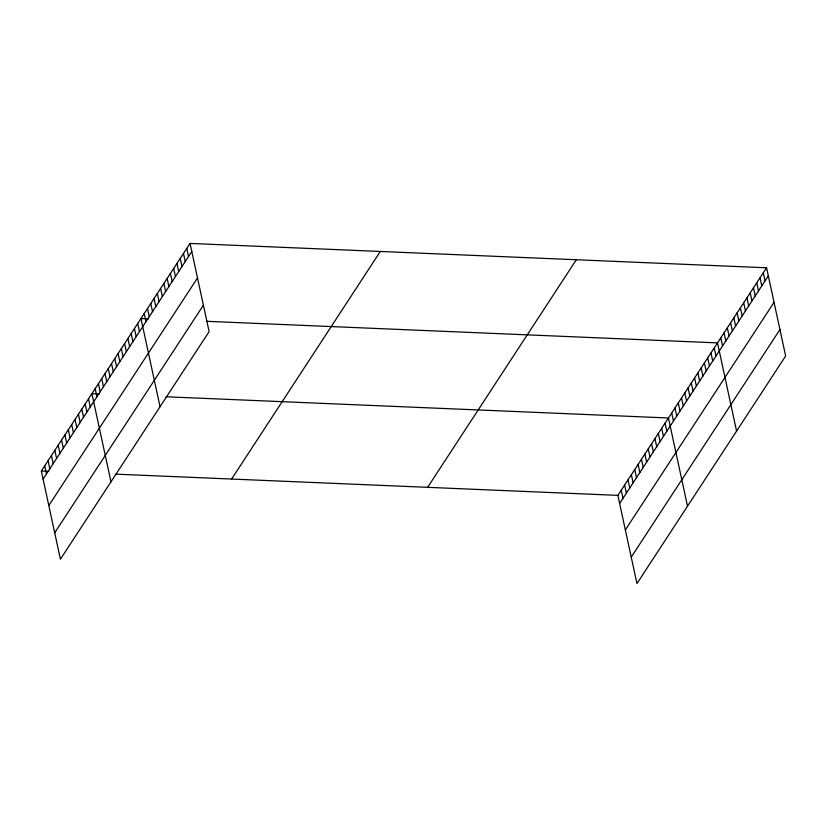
<?xml version="1.0" encoding="UTF-8"?>
<svg xmlns="http://www.w3.org/2000/svg" width="827" height="827" viewBox="0 0 827 827"><rect width="100%" height="100%" fill="white"/><g stroke="black" fill="none" stroke-linecap="round" stroke-linejoin="round"><path stroke-width="1.24" d="M190.045 243.427L209.117 331.627L60.423 559.217L41.35 471.008L190.045 243.427L766.577 267.783L785.65 355.992L636.955 583.573L617.883 495.373L766.577 267.783M43.097 479.112L191.792 251.532M48.814 505.545L197.508 277.965M54.706 532.784L203.401 305.194M231.612 479.05L380.296 251.47M427.631 487.33L576.326 259.75M619.64 503.467L768.335 275.887M625.357 529.9L774.051 302.32M631.239 557.14L779.933 329.549M148.384 318.84L140.972 318.529L160.045 406.729M206.45 321.3L717.516 342.885L736.578 431.094M99.323 393.941L91.9 393.631L110.973 481.831M166.031 396.764L668.443 417.986L687.516 506.196M41.35 471.008L48.762 471.328M115.48 474.14L617.883 495.373M763.311 272.796L765.058 280.891M760.034 277.8L761.791 285.894M756.767 282.803L758.514 290.908M753.49 287.817L755.247 295.911M750.223 292.82L751.97 300.925M746.957 297.823L748.704 305.928M743.68 302.837L745.437 310.931M740.413 307.84L742.16 315.945M737.136 312.844L738.893 320.948M733.869 317.857L735.616 325.952M730.592 322.861L732.35 330.965M727.326 327.864L729.073 335.969M724.059 332.878L725.806 340.972M720.782 337.881L722.529 345.986M714.239 347.898L715.996 355.992M710.972 352.902L712.719 361.006M707.695 357.905L709.452 366.01M704.428 362.919L706.175 371.013M701.151 367.922L702.909 376.027M697.885 372.925L699.632 381.03M694.618 377.939L696.365 386.033M691.341 382.942L693.088 391.047M688.074 387.946L689.821 396.05M684.797 392.959L686.555 401.054M681.531 397.963L683.278 406.067M678.254 402.966L680.011 411.071M674.987 407.98L676.734 416.074M671.71 412.983L673.467 421.088M665.073 423.155L666.82 431.249M661.703 428.314L663.45 436.408M658.333 433.472L660.08 441.566M654.963 438.63L656.71 446.725M651.593 443.789L653.34 451.883M648.223 448.947L649.97 457.042M644.853 454.106L646.6 462.2M641.483 459.264L643.23 467.358M638.113 464.423L639.86 472.517M634.743 469.581L636.49 477.675M631.373 474.739L633.12 482.834M628.003 479.898L629.75 487.992M624.633 485.056L626.38 493.15M621.263 490.215L623.01 498.309M186.768 248.431L188.525 256.535M183.501 253.444L185.248 261.539M180.224 258.448L181.981 266.552M176.957 263.451L178.704 271.556M173.691 268.465L175.438 276.559M170.414 273.468L172.171 281.573M167.147 278.472L168.894 286.576M163.87 283.485L165.627 291.58M160.603 288.489L162.35 296.593M157.326 293.492L159.084 301.597M154.06 298.506L155.807 306.6M150.783 303.509L152.54 311.614M147.516 308.512L149.263 316.617M144.249 313.526L145.997 321.62M137.706 323.533L139.453 331.637M134.429 328.546L136.186 336.641M131.162 333.55L132.909 341.654M127.885 338.553L129.643 346.658M124.619 343.567L126.366 351.661M121.342 348.57L123.099 356.675M118.075 353.574L119.822 361.678M114.808 358.587L116.555 366.681M111.531 363.591L113.289 371.695M108.265 368.594L110.012 376.698M104.988 373.608L106.745 381.702M101.721 378.611L103.468 386.716M98.444 383.625L100.201 391.719M95.177 388.628L96.924 396.722M88.53 398.79L90.288 406.894M85.16 403.948L86.918 412.053M81.79 409.107L83.548 417.211M78.42 414.265L80.178 422.37M75.05 419.423L76.808 427.528M71.68 424.582L73.438 432.686M68.31 429.74L70.068 437.845M64.94 434.899L66.698 443.003M61.57 440.057L63.328 448.162M58.2 445.215L59.957 453.32M54.83 450.374L56.587 458.478M51.46 455.532L53.207 463.637M48.09 460.691L49.837 468.795M44.72 465.849L46.467 473.954"/></g></svg>
